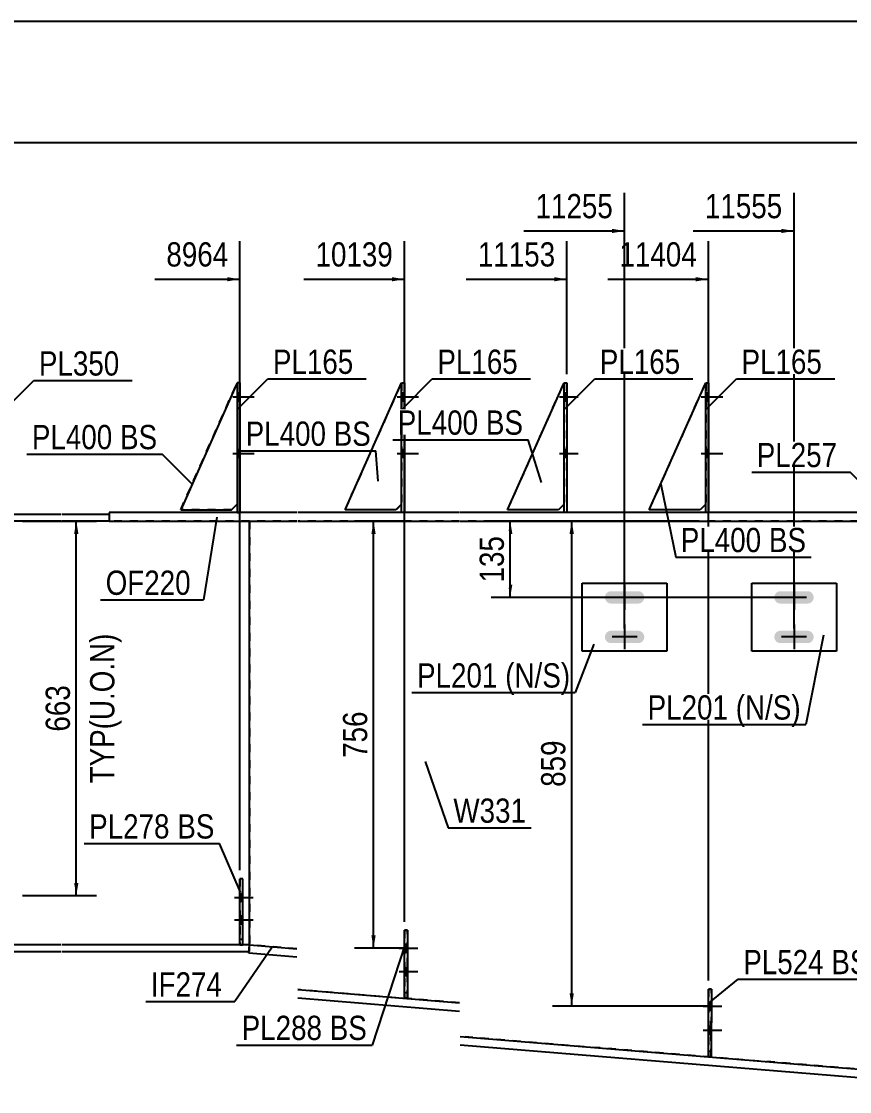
# Model space of a CAD drawing. Header units: millimetres. Extents: x -635 to -233, y -185 to 92.
# Drawn here: x -389.4 to -291.6, y -34.1 to 92.2 of the extents above; entities that cross this region are included whole.
import ezdxf

# ---------------------------------------------------------------- set-up
doc = ezdxf.new("R2010")
doc.units = ezdxf.units.MM
doc.linetypes.add('DXK_LINE_DOT1', pattern=[1.8814, 0.9407, -0.9407])
doc.linetypes.add('DXK_LINE_DOT2', pattern=[3.9198, 1.9599, -1.9599])
doc.styles.add('Arial Narrow', font='ARIALN.TTF', dxfattribs={"height": 0.2})

# ---------------------------------------------------------------- blocks, each defined once
blk = doc.blocks.new('Unknown-627020069-1200')
at = {"color": 5, "linetype": 'Continuous'}
blk.add_line((-232.8, 92.16), (-632.8, 92.16), dxfattribs=at)
blk = doc.blocks.new('Bolt-627020069-1673 - 1668')
at = {"linetype": 'Continuous'}
for points in [[(-324.96, 47.38), (-324.96, 48.31), (-325.29, 48.31), (-325.29, 47.38)], [(-324.96, 47.38), (-324.96, 48.31), (-325.29, 48.31), (-325.29, 47.38)], [(-324.96, 47.38), (-324.96, 48.31), (-325.29, 48.31), (-325.29, 47.38)], [(-324.96, 40.71), (-324.96, 41.65), (-325.29, 41.65), (-325.29, 40.71)], [(-324.96, 40.71), (-324.96, 41.65), (-325.29, 41.65), (-325.29, 40.71)], [(-324.96, 40.71), (-324.96, 41.65), (-325.29, 41.65), (-325.29, 40.71)]]:
    blk.add_hatch(color=3, dxfattribs=at).paths.add_polyline_path(points)
at = {"color": 3, "linetype": 'Continuous'}
for p, q in [((-325.29, 48.31), (-324.96, 48.31)), ((-325.29, 48.31), (-324.96, 48.31)), ((-325.29, 48.31), (-324.96, 48.31)), ((-325.83, 47.85), (-323.63, 47.85)), ((-325.83, 47.85), (-323.63, 47.85)), ((-325.83, 47.85), (-323.63, 47.85)), ((-325.29, 47.38), (-324.96, 47.38)), ((-325.29, 47.38), (-324.96, 47.38)), ((-325.29, 47.38), (-324.96, 47.38)), ((-325.83, 41.18), (-323.63, 41.18)), ((-325.83, 41.18), (-323.63, 41.18)), ((-325.83, 41.18), (-323.63, 41.18)), ((-325.29, 41.65), (-324.96, 41.65)), ((-325.29, 41.65), (-324.96, 41.65)), ((-325.29, 41.65), (-324.96, 41.65)), ((-325.29, 40.71), (-324.96, 40.71)), ((-325.29, 40.71), (-324.96, 40.71)), ((-325.29, 40.71), (-324.96, 40.71))]:
    blk.add_line(p, q, dxfattribs=at)
blk = doc.blocks.new('Part-627020069-1794 - 1668')
at = {"color": 7, "linetype": 'DXK_LINE_DOT1'}
for p, q in [((-331.96, 34.51), (-325.29, 49.51)), ((-325.29, 49.51), (-325.29, 35.18)), ((-325.96, 34.51), (-331.96, 34.51)), ((-325.29, 35.18), (-325.96, 34.51))]:
    blk.add_line(p, q, dxfattribs=at)
blk = doc.blocks.new('Bolt-627020069-1671 - 1668')
at = {"linetype": 'Continuous'}
for points in [[(-308.23, 47.38), (-308.23, 48.31), (-308.56, 48.31), (-308.56, 47.38)], [(-308.23, 47.38), (-308.23, 48.31), (-308.56, 48.31), (-308.56, 47.38)], [(-308.23, 47.38), (-308.23, 48.31), (-308.56, 48.31), (-308.56, 47.38)], [(-308.23, 40.71), (-308.23, 41.65), (-308.56, 41.65), (-308.56, 40.71)], [(-308.23, 40.71), (-308.23, 41.65), (-308.56, 41.65), (-308.56, 40.71)], [(-308.23, 40.71), (-308.23, 41.65), (-308.56, 41.65), (-308.56, 40.71)]]:
    blk.add_hatch(color=3, dxfattribs=at).paths.add_polyline_path(points)
at = {"color": 3, "linetype": 'Continuous'}
for p, q in [((-308.56, 48.31), (-308.23, 48.31)), ((-308.56, 48.31), (-308.23, 48.31)), ((-308.56, 48.31), (-308.23, 48.31)), ((-309.09, 47.85), (-306.56, 47.85)), ((-309.09, 47.85), (-306.56, 47.85)), ((-309.09, 47.85), (-306.56, 47.85)), ((-308.56, 47.38), (-308.23, 47.38)), ((-308.56, 47.38), (-308.23, 47.38)), ((-308.56, 47.38), (-308.23, 47.38)), ((-309.09, 41.18), (-306.56, 41.18)), ((-309.09, 41.18), (-306.56, 41.18)), ((-309.09, 41.18), (-306.56, 41.18)), ((-308.56, 41.65), (-308.23, 41.65)), ((-308.56, 41.65), (-308.23, 41.65)), ((-308.56, 41.65), (-308.23, 41.65)), ((-308.56, 40.71), (-308.23, 40.71)), ((-308.56, 40.71), (-308.23, 40.71)), ((-308.56, 40.71), (-308.23, 40.71))]:
    blk.add_line(p, q, dxfattribs=at)
blk = doc.blocks.new('Bolt-627020069-1672 - 1668')
at = {"linetype": 'Continuous'}
for points in [[(-307.9, -24.52), (-307.9, -23.59), (-308.24, -23.59), (-308.24, -24.52)], [(-307.91, -27.37), (-307.9, -26.44), (-308.24, -26.44), (-308.24, -27.37)]]:
    blk.add_hatch(color=3, dxfattribs=at).paths.add_polyline_path(points)
at = {"color": 3, "linetype": 'Continuous'}
for p, q in [((-308.24, -23.59), (-307.9, -23.59)), ((-308.87, -24.06), (-306.67, -24.06)), ((-308.24, -24.52), (-307.9, -24.52)), ((-308.24, -26.44), (-307.9, -26.44)), ((-308.87, -26.9), (-306.67, -26.9)), ((-308.24, -27.37), (-307.91, -27.37))]:
    blk.add_line(p, q, dxfattribs=at)
blk = doc.blocks.new('Bolt-627020069-1674 - 1668')
at = {"color": 3, "linetype": 'DXK_LINE_DOT2'}
for p, q in [((-308.24, -23.59), (-307.9, -23.59)), ((-308.87, -24.06), (-306.67, -24.06)), ((-308.24, -24.52), (-307.9, -24.52)), ((-308.24, -26.44), (-307.9, -26.44)), ((-308.87, -26.9), (-306.67, -26.9)), ((-308.24, -27.37), (-307.91, -27.37))]:
    blk.add_line(p, q, dxfattribs=at)
blk = doc.blocks.new('Bolt-627020069-1675 - 1668')
at = {"linetype": 'Continuous'}
for points in [[(-344.13, 47.38), (-344.13, 48.31), (-344.47, 48.31), (-344.47, 47.38)], [(-344.13, 47.38), (-344.13, 48.31), (-344.47, 48.31), (-344.47, 47.38)], [(-344.13, 47.38), (-344.13, 48.31), (-344.47, 48.31), (-344.47, 47.38)], [(-344.13, 40.71), (-344.13, 41.65), (-344.47, 41.65), (-344.47, 40.71)], [(-344.13, 40.71), (-344.13, 41.65), (-344.47, 41.65), (-344.47, 40.71)], [(-344.13, 40.71), (-344.13, 41.65), (-344.47, 41.65), (-344.47, 40.71)]]:
    blk.add_hatch(color=3, dxfattribs=at).paths.add_polyline_path(points)
at = {"color": 3, "linetype": 'Continuous'}
for p, q in [((-344.47, 48.31), (-344.13, 48.31)), ((-344.47, 48.31), (-344.13, 48.31)), ((-344.47, 48.31), (-344.13, 48.31)), ((-345, 47.85), (-342.47, 47.85)), ((-345, 47.85), (-342.47, 47.85)), ((-345, 47.85), (-342.47, 47.85)), ((-344.47, 47.38), (-344.13, 47.38)), ((-344.47, 47.38), (-344.13, 47.38)), ((-344.47, 47.38), (-344.13, 47.38)), ((-345, 41.18), (-342.47, 41.18)), ((-345, 41.18), (-342.47, 41.18)), ((-345, 41.18), (-342.47, 41.18)), ((-344.47, 41.65), (-344.13, 41.65)), ((-344.47, 41.65), (-344.13, 41.65)), ((-344.47, 41.65), (-344.13, 41.65)), ((-344.47, 40.71), (-344.13, 40.71)), ((-344.47, 40.71), (-344.13, 40.71)), ((-344.47, 40.71), (-344.13, 40.71))]:
    blk.add_line(p, q, dxfattribs=at)
blk = doc.blocks.new('Part-627020069-1995 - 1668')
at = {"color": 2, "linetype": 'Continuous'}
for p, q in [((-308.24, -30.04), (-308.24, -22.04)), ((-308.24, -22.04), (-307.9, -22.04)), ((-307.9, -22.04), (-307.91, -30.04)), ((-307.91, -30.04), (-308.24, -30.04))]:
    blk.add_line(p, q, dxfattribs=at)
at = {"color": 7, "linetype": 'DXK_LINE_DOT1'}
blk.add_line((-308.24, -29.37), (-307.91, -29.37), dxfattribs=at)
blk = doc.blocks.new('Bolt-627020069-1676 - 1668')
at = {"linetype": 'Continuous'}
for points in [[(-343.79, -17.68), (-343.79, -16.75), (-344.13, -16.75), (-344.13, -17.68)], [(-343.8, -20.44), (-343.79, -19.51), (-344.13, -19.51), (-344.13, -20.44)]]:
    blk.add_hatch(color=3, dxfattribs=at).paths.add_polyline_path(points)
at = {"color": 3, "linetype": 'Continuous'}
for p, q in [((-344.76, -17.22), (-342.56, -17.22)), ((-344.13, -16.75), (-343.79, -16.75)), ((-344.13, -17.68), (-343.79, -17.68)), ((-344.76, -19.98), (-342.56, -19.98)), ((-344.13, -19.51), (-343.79, -19.51)), ((-344.13, -20.44), (-343.8, -20.44))]:
    blk.add_line(p, q, dxfattribs=at)
blk = doc.blocks.new('Bolt-627020069-1677 - 1668')
at = {"color": 3, "linetype": 'DXK_LINE_DOT2'}
for p, q in [((-344.76, -17.22), (-342.56, -17.22)), ((-344.13, -16.75), (-343.79, -16.75)), ((-344.13, -17.68), (-343.79, -17.68)), ((-344.76, -19.98), (-342.56, -19.98)), ((-344.13, -19.51), (-343.79, -19.51)), ((-344.13, -20.44), (-343.8, -20.44))]:
    blk.add_line(p, q, dxfattribs=at)
blk = doc.blocks.new('Part-627020069-1745 - 1668')
at = {"color": 2, "linetype": 'Continuous'}
for p, q in [((-363.57, -16.82), (-363.57, -9.02)), ((-363.23, -9.02), (-363.57, -9.02)), ((-363.23, -16.82), (-363.23, -9.02))]:
    blk.add_line(p, q, dxfattribs=at)
at = {"color": 7, "linetype": 'DXK_LINE_DOT1'}
for p, q in [((-363.57, -16.15), (-363.23, -16.15)), ((-363.57, -16.82), (-363.23, -16.82))]:
    blk.add_line(p, q, dxfattribs=at)
blk = doc.blocks.new('Bolt-627020069-1681 - 1668')
at = {"linetype": 'Continuous'}
for points in [[(-363.56, 47.38), (-363.56, 48.31), (-363.89, 48.31), (-363.89, 47.38)], [(-363.56, 47.38), (-363.56, 48.31), (-363.89, 48.31), (-363.89, 47.38)], [(-363.56, 47.38), (-363.56, 48.31), (-363.89, 48.31), (-363.89, 47.38)], [(-363.56, 40.71), (-363.56, 41.65), (-363.89, 41.65), (-363.89, 40.71)], [(-363.56, 40.71), (-363.56, 41.65), (-363.89, 41.65), (-363.89, 40.71)], [(-363.56, 40.71), (-363.56, 41.65), (-363.89, 41.65), (-363.89, 40.71)]]:
    blk.add_hatch(color=3, dxfattribs=at).paths.add_polyline_path(points)
at = {"color": 3, "linetype": 'Continuous'}
for p, q in [((-363.89, 48.31), (-363.56, 48.31)), ((-363.89, 48.31), (-363.56, 48.31)), ((-363.89, 48.31), (-363.56, 48.31)), ((-364.42, 47.85), (-361.89, 47.85)), ((-364.42, 47.85), (-361.89, 47.85)), ((-364.42, 47.85), (-361.89, 47.85)), ((-363.89, 47.38), (-363.56, 47.38)), ((-363.89, 47.38), (-363.56, 47.38)), ((-363.89, 47.38), (-363.56, 47.38)), ((-364.42, 41.18), (-361.89, 41.18)), ((-364.42, 41.18), (-361.89, 41.18)), ((-364.42, 41.18), (-361.89, 41.18)), ((-363.89, 41.65), (-363.56, 41.65)), ((-363.89, 41.65), (-363.56, 41.65)), ((-363.89, 41.65), (-363.56, 41.65)), ((-363.89, 40.71), (-363.56, 40.71)), ((-363.89, 40.71), (-363.56, 40.71)), ((-363.89, 40.71), (-363.56, 40.71))]:
    blk.add_line(p, q, dxfattribs=at)
blk = doc.blocks.new('Bolt-627020069-1684 - 1668')
at = {"linetype": 'Continuous'}
for points in [[(-363.23, -11.69), (-363.23, -10.76), (-363.57, -10.76), (-363.57, -11.69)], [(-363.23, -14.35), (-363.23, -13.42), (-363.57, -13.42), (-363.57, -14.35)]]:
    blk.add_hatch(color=3, dxfattribs=at).paths.add_polyline_path(points)
at = {"color": 3, "linetype": 'Continuous'}
for p, q in [((-364.2, -11.23), (-362, -11.23)), ((-363.57, -10.76), (-363.23, -10.76)), ((-363.57, -11.69), (-363.23, -11.69)), ((-364.2, -13.89), (-362, -13.89)), ((-363.57, -13.42), (-363.23, -13.42)), ((-363.57, -14.35), (-363.23, -14.35))]:
    blk.add_line(p, q, dxfattribs=at)
blk = doc.blocks.new('Bolt-627020069-1685 - 1668')
at = {"color": 3, "linetype": 'DXK_LINE_DOT2'}
for p, q in [((-364.2, -11.23), (-362, -11.23)), ((-363.57, -10.76), (-363.23, -10.76)), ((-363.57, -11.69), (-363.23, -11.69)), ((-364.2, -13.89), (-362, -13.89)), ((-363.57, -13.42), (-363.23, -13.42)), ((-363.57, -14.35), (-363.23, -14.35))]:
    blk.add_line(p, q, dxfattribs=at)
blk = doc.blocks.new('Part-627020069-2017 - 1668')
at = {"color": 7, "linetype": 'DXK_LINE_DOT1'}
for p, q in [((-344.13, -15.11), (-344.13, -23.11)), ((-343.79, -15.11), (-344.13, -15.11)), ((-343.8, -23.11), (-343.79, -15.11)), ((-344.13, -22.44), (-343.8, -22.44)), ((-344.13, -23.11), (-343.8, -23.11))]:
    blk.add_line(p, q, dxfattribs=at)
blk = doc.blocks.new('Part-627020069-2387 - 1668')
at = {"color": 2, "linetype": 'Continuous'}
for p, q in [((-303.14, 17.85), (-303.14, 25.85)), ((-303.14, 25.85), (-293.14, 25.85)), ((-293.14, 25.85), (-293.14, 17.85)), ((-293.14, 17.85), (-303.14, 17.85))]:
    blk.add_line(p, q, dxfattribs=at)
blk = doc.blocks.new('Bolt-627020069-1694 - 1668')
at = {"linetype": 'Continuous'}
for points in [[(-300.26, 24.7), (-300.42, 24.46), (-300.48, 24.18), (-300.42, 23.9), (-300.26, 23.66), (-300.03, 23.5), (-299.74, 23.45), (-296.54, 23.45), (-296.26, 23.5), (-296.03, 23.66), (-295.87, 23.9), (-295.81, 24.18), (-295.87, 24.46), (-296.03, 24.7), (-296.26, 24.86), (-296.54, 24.91), (-299.74, 24.91), (-300.03, 24.86)], [(-300.26, 20.03), (-300.42, 19.79), (-300.48, 19.51), (-300.42, 19.23), (-300.26, 18.99), (-300.03, 18.83), (-299.74, 18.78), (-296.54, 18.78), (-296.26, 18.83), (-296.03, 18.99), (-295.87, 19.23), (-295.81, 19.51), (-295.87, 19.79), (-296.03, 20.03), (-296.26, 20.19), (-296.54, 20.25), (-299.74, 20.25), (-300.03, 20.19)]]:
    blk.add_hatch(color=3, dxfattribs=at).paths.add_polyline_path(points)
at = {"color": 3, "linetype": 'Continuous'}
for p, q in [((-298.14, 25.65), (-298.14, 22.71)), ((-296.68, 24.18), (-299.61, 24.18)), ((-298.14, 20.98), (-298.14, 18.05)), ((-296.68, 19.51), (-299.61, 19.51))]:
    blk.add_line(p, q, dxfattribs=at)
blk = doc.blocks.new('Bolt-627020069-1695 - 1668')
at = {"linetype": 'Continuous'}
for points in [[(-320.26, 24.7), (-320.42, 24.46), (-320.48, 24.18), (-320.42, 23.9), (-320.26, 23.66), (-320.03, 23.5), (-319.74, 23.45), (-316.54, 23.45), (-316.26, 23.5), (-316.03, 23.66), (-315.87, 23.9), (-315.81, 24.18), (-315.87, 24.46), (-316.03, 24.7), (-316.26, 24.86), (-316.54, 24.91), (-319.74, 24.91), (-320.03, 24.86)], [(-320.26, 20.03), (-320.42, 19.79), (-320.48, 19.51), (-320.42, 19.23), (-320.26, 18.99), (-320.03, 18.83), (-319.74, 18.78), (-316.54, 18.78), (-316.26, 18.83), (-316.03, 18.99), (-315.87, 19.23), (-315.81, 19.51), (-315.87, 19.79), (-316.03, 20.03), (-316.26, 20.19), (-316.54, 20.25), (-319.74, 20.25), (-320.03, 20.19)]]:
    blk.add_hatch(color=3, dxfattribs=at).paths.add_polyline_path(points)
at = {"color": 3, "linetype": 'Continuous'}
for p, q in [((-318.14, 25.65), (-318.14, 22.71)), ((-316.68, 24.18), (-319.61, 24.18)), ((-318.14, 20.98), (-318.14, 18.05)), ((-316.68, 19.51), (-319.61, 19.51))]:
    blk.add_line(p, q, dxfattribs=at)
blk = doc.blocks.new('Part-627020069-1946 - 1668')
at = {"color": 2, "linetype": 'Continuous'}
for p, q in [((-308.56, 34.18), (-308.56, 49.51)), ((-308.56, 49.51), (-308.23, 49.51)), ((-308.23, 49.51), (-308.23, 34.18))]:
    blk.add_line(p, q, dxfattribs=at)
at = {"color": 7, "linetype": 'DXK_LINE_DOT1'}
blk.add_line((-308.23, 34.18), (-308.56, 34.18), dxfattribs=at)
blk = doc.blocks.new('Part-627020069-1723 - 1668')
at = {"color": 2, "linetype": 'Continuous'}
for p, q in [((-363.89, 49.51), (-370.56, 34.51)), ((-370.56, 34.51), (-364.56, 34.51)), ((-364.56, 34.51), (-363.89, 35.18))]:
    blk.add_line(p, q, dxfattribs=at)
at = {"color": 7, "linetype": 'DXK_LINE_DOT1'}
blk.add_line((-363.89, 49.51), (-363.89, 35.18), dxfattribs=at)
blk = doc.blocks.new('Part-627020069-1767 - 1668')
at = {"color": 7, "linetype": 'DXK_LINE_DOT1'}
for p, q in [((-363.57, -9.02), (-363.57, -16.82)), ((-363.23, -9.02), (-363.57, -9.02)), ((-363.23, -16.82), (-363.23, -9.02))]:
    blk.add_line(p, q, dxfattribs=at)
blk = doc.blocks.new('Part-627020069-1789 - 1668')
at = {"color": 7, "linetype": 'DXK_LINE_DOT1'}
for p, q in [((-315.23, 34.51), (-308.56, 49.51)), ((-308.56, 49.51), (-308.56, 35.18)), ((-309.23, 34.51), (-315.23, 34.51)), ((-308.56, 35.18), (-309.23, 34.51))]:
    blk.add_line(p, q, dxfattribs=at)
blk = doc.blocks.new('Part-627020069-1799 - 1668')
at = {"color": 7, "linetype": 'DXK_LINE_DOT1'}
for p, q in [((-351.14, 34.51), (-344.47, 49.51)), ((-344.47, 49.51), (-344.47, 35.18)), ((-345.14, 34.51), (-351.14, 34.51)), ((-344.47, 35.18), (-345.14, 34.51))]:
    blk.add_line(p, q, dxfattribs=at)
blk = doc.blocks.new('Part-627020069-1826 - 1668')
at = {"color": 2, "linetype": 'Continuous'}
for p, q in [((-323.14, 17.85), (-323.14, 25.85)), ((-323.14, 25.85), (-313.14, 25.85)), ((-313.14, 25.85), (-313.14, 17.85)), ((-313.14, 17.85), (-323.14, 17.85))]:
    blk.add_line(p, q, dxfattribs=at)
blk = doc.blocks.new('Part-627020069-1902 - 1668')
at = {"color": 2, "linetype": 'Continuous'}
for p, q in [((-403.88, -16.82), (-458.1, -16.82)), ((-458.1, -16.82), (-458.1, -17.62)), ((-458.1, -17.62), (-403.88, -17.62)), ((-384.71, -16.82), (-403.78, -16.82)), ((-403.78, -17.62), (-384.71, -17.62)), ((-362.44, -16.82), (-384.61, -16.82)), ((-384.61, -17.62), (-362.5, -17.62))]:
    blk.add_line(p, q, dxfattribs=at)
at = {"color": 7, "linetype": 'DXK_LINE_DOT1'}
for q in [(-362.5, -17.62), (-362.44, -16.82)]:
    blk.add_line((-362.44, -17.62), q, dxfattribs=at)
blk = doc.blocks.new('Part-627020069-1924 - 1668')
at = {"color": 2, "linetype": 'Continuous'}
for p, q in [((-362.52, -17.82), (-362.44, -16.82)), ((-362.44, -16.82), (-356.84, -17.28)), ((-356.84, -18.28), (-362.52, -17.82)), ((-356.74, -22.11), (-337.66, -23.68)), ((-337.66, -24.68), (-356.74, -23.12)), ((-337.56, -27.65), (-270.42, -33.15)), ((-270.51, -34.15), (-337.56, -28.65)), ((-270.51, -34.15), (-270.42, -33.15))]:
    blk.add_line(p, q, dxfattribs=at)
blk = doc.blocks.new('Part-627020069-1973 - 1668')
at = {"color": 2, "linetype": 'Continuous'}
for p, q in [((-315.23, 34.51), (-308.56, 49.51)), ((-309.23, 34.51), (-315.23, 34.51)), ((-308.56, 35.18), (-309.23, 34.51))]:
    blk.add_line(p, q, dxfattribs=at)
blk = doc.blocks.new('Part-627020069-2042 - 1668')
at = {"color": 2, "linetype": 'Continuous'}
for p, q in [((-363.56, 49.51), (-363.89, 49.51)), ((-363.89, 49.51), (-363.89, 34.18)), ((-363.56, 49.51), (-363.56, 34.18))]:
    blk.add_line(p, q, dxfattribs=at)
at = {"color": 7, "linetype": 'DXK_LINE_DOT1'}
blk.add_line((-363.89, 34.18), (-363.56, 34.18), dxfattribs=at)
blk = doc.blocks.new('Part-627020069-2058 - 1668')
at = {"color": 2, "linetype": 'Continuous'}
for p, q in [((-362.44, -16.82), (-362.44, 33.18)), ((-280.97, 33.18), (-281.13, 33.18))]:
    blk.add_line(p, q, dxfattribs=at)
at = {"color": 7, "linetype": 'DXK_LINE_DOT1'}
for p, q in [((-362.44, 33.18), (-362.44, -16.82)), ((-356.84, 33.18), (-362.44, 33.18)), ((-337.66, 33.18), (-356.74, 33.18)), ((-281.13, 33.18), (-337.56, 33.18)), ((-280.97, 33.18), (-270.42, -33.15)), ((-356.84, -17.28), (-362.44, -16.82)), ((-362.44, -16.82), (-362.44, -16.82)), ((-362.44, -16.82), (-362.44, -16.82)), ((-337.66, -23.68), (-356.74, -22.11)), ((-270.42, -33.15), (-337.56, -27.65))]:
    blk.add_line(p, q, dxfattribs=at)
blk = doc.blocks.new('Part-627020069-2073 - 1668')
at = {"color": 7, "linetype": 'DXK_LINE_DOT1'}
for p, q in [((-370.56, 34.51), (-363.89, 49.51)), ((-364.56, 34.51), (-370.56, 34.51)), ((-363.89, 35.18), (-364.56, 34.51))]:
    blk.add_line(p, q, dxfattribs=at)
blk = doc.blocks.new('Part-627020069-2132 - 1668')
at = {"color": 2, "linetype": 'Continuous'}
for p, q in [((-325.29, 34.18), (-325.29, 49.51)), ((-325.29, 49.51), (-324.96, 49.51)), ((-324.96, 49.51), (-324.96, 34.18))]:
    blk.add_line(p, q, dxfattribs=at)
at = {"color": 7, "linetype": 'DXK_LINE_DOT1'}
blk.add_line((-324.96, 34.18), (-325.29, 34.18), dxfattribs=at)
blk = doc.blocks.new('Part-627020069-2137 - 1668')
at = {"color": 2, "linetype": 'Continuous'}
for p, q in [((-331.96, 34.51), (-325.29, 49.51)), ((-325.96, 34.51), (-331.96, 34.51)), ((-325.29, 35.18), (-325.96, 34.51))]:
    blk.add_line(p, q, dxfattribs=at)
blk = doc.blocks.new('Part-627020069-2159 - 1668')
at = {"color": 7, "linetype": 'DXK_LINE_DOT1'}
for p, q in [((-308.24, -22.04), (-308.24, -30.04)), ((-307.9, -22.04), (-308.24, -22.04)), ((-307.91, -30.04), (-307.9, -22.04)), ((-308.24, -30.04), (-307.91, -30.04))]:
    blk.add_line(p, q, dxfattribs=at)
blk = doc.blocks.new('Part-627020069-2164 - 1668')
at = {"color": 2, "linetype": 'Continuous'}
for p, q in [((-344.47, 34.18), (-344.47, 49.51)), ((-344.47, 49.51), (-344.13, 49.51)), ((-344.13, 49.51), (-344.14, 34.18))]:
    blk.add_line(p, q, dxfattribs=at)
at = {"color": 7, "linetype": 'DXK_LINE_DOT1'}
blk.add_line((-344.14, 34.18), (-344.47, 34.18), dxfattribs=at)
blk = doc.blocks.new('Part-627020069-2169 - 1668')
at = {"color": 2, "linetype": 'Continuous'}
for p, q in [((-351.14, 34.51), (-344.47, 49.51)), ((-345.14, 34.51), (-351.14, 34.51)), ((-344.47, 35.18), (-345.14, 34.51))]:
    blk.add_line(p, q, dxfattribs=at)
blk = doc.blocks.new('Part-627020069-2191 - 1668')
at = {"color": 2, "linetype": 'Continuous'}
for p, q in [((-344.13, -23.11), (-344.13, -15.11)), ((-344.13, -15.11), (-343.79, -15.11)), ((-343.79, -15.11), (-343.8, -23.11)), ((-343.8, -23.11), (-344.13, -23.11))]:
    blk.add_line(p, q, dxfattribs=at)
blk = doc.blocks.new('Part-627020069-2196 - 1668')
at = {"color": 2, "linetype": 'Continuous'}
blk.add_line((-518.5, 33.18), (-518.5, -16.82), dxfattribs=at)
at = {"color": 7, "linetype": 'DXK_LINE_DOT1'}
for p, q in [((-512.9, 33.18), (-518.5, 33.18)), ((-494.67, 33.18), (-512.8, 33.18)), ((-476.43, 33.18), (-494.57, 33.18)), ((-465.13, 33.18), (-476.33, 33.18)), ((-403.88, 33.18), (-465.03, 33.18)), ((-384.71, 33.18), (-403.78, 33.18)), ((-362.44, 33.18), (-384.61, 33.18)), ((-512.9, -16.82), (-518.5, -16.82)), ((-494.67, -16.82), (-512.8, -16.82)), ((-476.43, -16.82), (-494.57, -16.82)), ((-465.13, -16.82), (-476.33, -16.82)), ((-403.88, -16.82), (-465.03, -16.82)), ((-384.71, -16.82), (-403.78, -16.82)), ((-362.44, -16.82), (-384.61, -16.82))]:
    blk.add_line(p, q, dxfattribs=at)
blk = doc.blocks.new('Part-627020069-2218 - 1668')
at = {"color": 2, "linetype": 'Continuous'}
for p, q in [((-356.84, 34.18), (-379.01, 34.18)), ((-379.01, 34.18), (-379.01, 33.18)), ((-337.66, 34.18), (-356.74, 34.18)), ((-281.13, 34.18), (-337.56, 34.18)), ((-281.13, 33.18), (-281.13, 34.18)), ((-379.01, 33.18), (-356.84, 33.18)), ((-356.74, 33.18), (-337.66, 33.18)), ((-337.56, 33.18), (-281.13, 33.18))]:
    blk.add_line(p, q, dxfattribs=at)
blk = doc.blocks.new('Part-627020069-2245 - 1668')
at = {"color": 2, "linetype": 'Continuous'}
for p, q in [((-465.13, 33.98), (-470.73, 33.98)), ((-470.73, 33.98), (-470.73, 33.18)), ((-465.13, 33.18), (-470.73, 33.18)), ((-403.88, 33.98), (-465.03, 33.98)), ((-403.88, 33.18), (-465.03, 33.18)), ((-384.71, 33.98), (-403.78, 33.98)), ((-384.71, 33.18), (-403.78, 33.18)), ((-379.01, 33.98), (-384.61, 33.98)), ((-379.01, 33.18), (-384.61, 33.18))]:
    blk.add_line(p, q, dxfattribs=at)
at = {"color": 7, "linetype": 'DXK_LINE_DOT1'}
blk.add_line((-379.01, 33.98), (-379.01, 33.18), dxfattribs=at)
blk = doc.blocks.new('StraightDimension-627020069-7134 - 1668')
at = {"linetype": 'Continuous'}
blk.add_hatch(color=7, dxfattribs=at).paths.add_polyline_path([(-299.64, 67.68), (-298.14, 67.43), (-299.64, 67.18)])
at = {"color": 7, "linetype": 'Continuous'}
for p, q in [((-298.14, 20.51), (-298.14, 71.93)), ((-310.04, 67.43), (-298.14, 67.43))]:
    blk.add_line(p, q, dxfattribs=at)
at = {"color": 0}
blk.add_wipeout([(-298.92, 68.33), (-298.92, 72.53), (-309.26, 72.53), (-309.26, 68.33)], dxfattribs=at)
at = {"color": 3, "style": 'Arial Narrow'}
blk.add_text('11555', height=2.863, dxfattribs=at).set_placement((-308.66, 68.93))
blk = doc.blocks.new('StraightDimension-627020069-2657 - 1668')
at = {"linetype": 'Continuous'}
for points in [[(-348.04, 31.68), (-347.79, 33.18), (-347.54, 31.68)], [(-347.54, -15.72), (-347.79, -17.22), (-348.04, -15.72)]]:
    blk.add_hatch(color=7, dxfattribs=at).paths.add_polyline_path(points)
at = {"color": 7, "linetype": 'Continuous'}
for p, q in [((-344.18, 33.18), (-350.04, 33.18)), ((-347.79, -17.22), (-347.79, 33.18)), ((-344.18, -17.22), (-350.04, -17.22))]:
    blk.add_line(p, q, dxfattribs=at)
at = {"color": 0}
blk.add_wipeout([(-347.94, 11.32), (-352.14, 11.32), (-352.14, 4.64), (-347.94, 4.64)], dxfattribs=at)
at = {"color": 3, "style": 'Arial Narrow'}
blk.add_text('756', height=2.863, rotation=90.0002, dxfattribs=at).set_placement((-348.54, 5.24))
blk = doc.blocks.new('StraightDimension-627020069-7137 - 1668')
at = {"linetype": 'Continuous'}
blk.add_hatch(color=7, dxfattribs=at).paths.add_polyline_path([(-326.46, 61.98), (-324.96, 61.73), (-326.46, 61.48)])
at = {"color": 7, "linetype": 'Continuous'}
for p, q in [((-324.96, 50.51), (-324.96, 66.23)), ((-336.85, 61.73), (-324.96, 61.73))]:
    blk.add_line(p, q, dxfattribs=at)
at = {"color": 0}
blk.add_wipeout([(-325.73, 62.63), (-325.73, 66.83), (-336.07, 66.83), (-336.07, 62.63)], dxfattribs=at)
at = {"color": 3, "style": 'Arial Narrow'}
blk.add_text('11153', height=2.863, dxfattribs=at).set_placement((-335.47, 63.23))
blk = doc.blocks.new('StraightDimension-627020069-2804 - 1668')
at = {"color": 7, "linetype": 'Continuous'}
blk.add_line((-600.67, 77.87), (-267.29, 77.87), dxfattribs=at)
blk = doc.blocks.new('StraightDimension-627020069-2644 - 1668')
at = {"linetype": 'Continuous'}
for points in [[(-383.14, 31.68), (-382.89, 33.18), (-382.64, 31.68)], [(-382.64, -9.51), (-382.89, -11.01), (-383.14, -9.51)]]:
    blk.add_hatch(color=7, dxfattribs=at).paths.add_polyline_path(points)
at = {"color": 7, "linetype": 'Continuous'}
for p, q in [((-389.22, 33.18), (-380.49, 33.18)), ((-382.89, -11.01), (-382.89, 33.18)), ((-389.22, -11.01), (-380.49, -11.01))]:
    blk.add_line(p, q, dxfattribs=at)
at = {"color": 0, "linetype": 'Continuous'}
blk.add_wipeout([(-377.79, 20.54), (-381.99, 20.54), (-381.99, 1.63), (-377.79, 1.63)], dxfattribs=at)
at = {"color": 3, "linetype": 'Continuous', "style": 'Arial Narrow'}
blk.add_text('TYP(U.O.N)', height=2.863, rotation=90.0002, dxfattribs=at).set_placement((-378.39, 2.23))
at = {"color": 0}
blk.add_wipeout([(-383.04, 14.43), (-387.24, 14.43), (-387.24, 7.74), (-383.04, 7.74)], dxfattribs=at)
at = {"color": 3, "style": 'Arial Narrow'}
blk.add_text('663', height=2.863, rotation=90.0002, dxfattribs=at).set_placement((-383.64, 8.34))
blk = doc.blocks.new('StraightDimension-627020069-2669 - 1668')
at = {"linetype": 'Continuous'}
for points in [[(-324.64, 31.68), (-324.39, 33.18), (-324.14, 31.68)], [(-324.14, -22.56), (-324.39, -24.06), (-324.64, -22.56)]]:
    blk.add_hatch(color=7, dxfattribs=at).paths.add_polyline_path(points)
at = {"color": 7, "linetype": 'Continuous'}
for p, q in [((-309.71, 33.18), (-326.64, 33.18)), ((-324.39, -24.06), (-324.39, 33.18)), ((-308.29, -24.06), (-326.64, -24.06))]:
    blk.add_line(p, q, dxfattribs=at)
at = {"color": 0}
blk.add_wipeout([(-324.54, 7.9), (-328.74, 7.9), (-328.74, 1.22), (-324.54, 1.22)], dxfattribs=at)
at = {"color": 3, "style": 'Arial Narrow'}
blk.add_text('859', height=2.863, rotation=90.0002, dxfattribs=at).set_placement((-325.14, 1.82))
blk = doc.blocks.new('StraightDimension-627020069-2681 - 1668')
at = {"linetype": 'Continuous'}
for points in [[(-331.9, 31.68), (-331.65, 33.18), (-331.4, 31.68)], [(-331.4, 25.68), (-331.65, 24.18), (-331.9, 25.68)]]:
    blk.add_hatch(color=7, dxfattribs=at).paths.add_polyline_path(points)
at = {"color": 7, "linetype": 'Continuous'}
for p, q in [((-319.01, 33.18), (-333.9, 33.18)), ((-331.65, 24.18), (-331.65, 33.18)), ((-299.14, 24.18), (-333.9, 24.18))]:
    blk.add_line(p, q, dxfattribs=at)
at = {"color": 0}
blk.add_wipeout([(-331.8, 32.02), (-336, 32.02), (-336, 25.34), (-331.8, 25.34)], dxfattribs=at)
at = {"color": 3, "style": 'Arial Narrow'}
blk.add_text('135', height=2.863, rotation=90.0002, dxfattribs=at).set_placement((-332.4, 25.94))
blk = doc.blocks.new('StraightDimension-627020069-7135 - 1668')
at = {"linetype": 'Continuous'}
blk.add_hatch(color=7, dxfattribs=at).paths.add_polyline_path([(-309.74, 61.98), (-308.24, 61.73), (-309.74, 61.48)])
at = {"color": 7, "linetype": 'Continuous'}
for p, q in [((-308.24, -21.04), (-308.24, 66.23)), ((-320.13, 61.73), (-308.24, 61.73))]:
    blk.add_line(p, q, dxfattribs=at)
at = {"color": 0}
blk.add_wipeout([(-309.01, 62.63), (-309.01, 66.83), (-319.35, 66.83), (-319.35, 62.63)], dxfattribs=at)
at = {"color": 3, "style": 'Arial Narrow'}
blk.add_text('11404', height=2.863, dxfattribs=at).set_placement((-318.75, 63.23))
blk = doc.blocks.new('StraightDimension-627020069-7136 - 1668')
at = {"linetype": 'Continuous'}
blk.add_hatch(color=7, dxfattribs=at).paths.add_polyline_path([(-319.64, 67.68), (-318.14, 67.43), (-319.64, 67.18)])
at = {"color": 7, "linetype": 'Continuous'}
for p, q in [((-318.14, 20.51), (-318.14, 71.93)), ((-330.04, 67.43), (-318.14, 67.43))]:
    blk.add_line(p, q, dxfattribs=at)
at = {"color": 0}
blk.add_wipeout([(-318.92, 68.33), (-318.92, 72.53), (-329.26, 72.53), (-329.26, 68.33)], dxfattribs=at)
at = {"color": 3, "style": 'Arial Narrow'}
blk.add_text('11255', height=2.863, dxfattribs=at).set_placement((-328.66, 68.93))
blk = doc.blocks.new('StraightDimension-627020069-7138 - 1668')
at = {"linetype": 'Continuous'}
blk.add_hatch(color=7, dxfattribs=at).paths.add_polyline_path([(-345.63, 61.98), (-344.13, 61.73), (-345.63, 61.48)])
at = {"color": 7, "linetype": 'Continuous'}
for p, q in [((-344.13, -14.11), (-344.13, 66.23)), ((-356.02, 61.73), (-344.13, 61.73))]:
    blk.add_line(p, q, dxfattribs=at)
at = {"color": 0}
blk.add_wipeout([(-344.9, 62.63), (-344.9, 66.83), (-355.24, 66.83), (-355.24, 62.63)], dxfattribs=at)
at = {"color": 3, "style": 'Arial Narrow'}
blk.add_text('10139', height=2.863, dxfattribs=at).set_placement((-354.64, 63.23))
blk = doc.blocks.new('StraightDimension-627020069-7139 - 1668')
at = {"linetype": 'Continuous'}
blk.add_hatch(color=7, dxfattribs=at).paths.add_polyline_path([(-365.07, 61.98), (-363.57, 61.73), (-365.07, 61.48)])
at = {"color": 7, "linetype": 'Continuous'}
for p, q in [((-363.57, -8.02), (-363.57, 66.23)), ((-373.63, 61.73), (-363.57, 61.73))]:
    blk.add_line(p, q, dxfattribs=at)
at = {"color": 0}
blk.add_wipeout([(-364.34, 62.63), (-364.34, 66.83), (-372.85, 66.83), (-372.85, 62.63)], dxfattribs=at)
at = {"color": 3, "style": 'Arial Narrow'}
blk.add_text('8964', height=2.863, dxfattribs=at).set_placement((-372.25, 63.23))
blk = doc.blocks.new('Mark-627020069-1920 - 1668')
at = {"color": 7, "linetype": 'Continuous'}
blk.add_line((-359.77, -17.09), (-364.18, -23.53), dxfattribs=at)
at = {"color": 0}
blk.add_wipeout([(-365.68, -22.93), (-365.68, -19.93), (-374.08, -19.93), (-374.08, -22.93)], dxfattribs=at)
blk.add_wipeout([(-365.68, -22.93), (-365.68, -19.93), (-374.08, -19.93), (-374.08, -22.93)], dxfattribs=at)
at = {"color": 7, "linetype": 'Continuous'}
blk.add_line((-374.68, -23.53), (-364.18, -23.53), dxfattribs=at)
at = {"color": 3, "style": 'Arial Narrow'}
blk.add_text('IF274', height=2.863, dxfattribs=at).set_placement((-374.08, -22.93))
blk = doc.blocks.new('Mark-627020069-1942 - 1668')
at = {"color": 0}
blk.add_wipeout([(-294.84, 50.56), (-294.84, 53.56), (-304.34, 53.56), (-304.34, 50.56)], dxfattribs=at)
blk.add_wipeout([(-294.84, 50.56), (-294.84, 53.56), (-304.34, 53.56), (-304.34, 50.56)], dxfattribs=at)
at = {"color": 7, "linetype": 'Continuous'}
for p, q in [((-308.47, 46.43), (-304.94, 49.96)), ((-304.94, 49.96), (-293.34, 49.96))]:
    blk.add_line(p, q, dxfattribs=at)
at = {"color": 3, "style": 'Arial Narrow'}
blk.add_text('PL165', height=2.863, dxfattribs=at).set_placement((-304.34, 50.56))
blk = doc.blocks.new('Mark-627020069-1822 - 1668')
at = {"color": 0}
for points in [[(-333.14, 13.54), (-333.14, 16.54), (-342.65, 16.54), (-342.65, 13.54)], [(-324.58, 13.54), (-324.58, 16.54), (-332.24, 16.54), (-332.24, 13.54)]]:
    blk.add_wipeout(points, dxfattribs=at)
for points in [[(-333.14, 13.54), (-333.14, 16.54), (-342.65, 16.54), (-342.65, 13.54)], [(-324.58, 13.54), (-324.58, 16.54), (-332.24, 16.54), (-332.24, 13.54)]]:
    blk.add_wipeout(points, dxfattribs=at)
at = {"color": 7, "linetype": 'Continuous'}
for p in [(-321.78, 18.64), (-343.25, 12.94)]:
    blk.add_line(p, (-323.98, 12.94), dxfattribs=at)
at = {"color": 3, "style": 'Arial Narrow'}
for s, p in [('PL201', (-342.65, 13.54)), ('(N/', (-332.24, 13.54)), ('S)', (-327.86, 13.54))]:
    blk.add_text(s, height=2.863, dxfattribs=at).set_placement(p)
blk = doc.blocks.new('Mark-627020069-2018 - 1668')
at = {"color": 0}
blk.add_wipeout([(-377.79, 50.36), (-377.79, 53.36), (-387.3, 53.36), (-387.3, 50.36)], dxfattribs=at)
blk.add_wipeout([(-377.79, 50.36), (-377.79, 53.36), (-387.3, 53.36), (-387.3, 50.36)], dxfattribs=at)
at = {"color": 7, "linetype": 'Continuous'}
for p, q in [((-391.43, 46.23), (-387.9, 49.76)), ((-387.9, 49.76), (-376.29, 49.76))]:
    blk.add_line(p, q, dxfattribs=at)
at = {"color": 3, "style": 'Arial Narrow'}
blk.add_text('PL350', height=2.863, dxfattribs=at).set_placement((-387.3, 50.36))
blk = doc.blocks.new('Mark-627020069-2038 - 1668')
at = {"color": 0}
blk.add_wipeout([(-350.17, 50.56), (-350.17, 53.56), (-359.67, 53.56), (-359.67, 50.56)], dxfattribs=at)
blk.add_wipeout([(-350.17, 50.56), (-350.17, 53.56), (-359.67, 53.56), (-359.67, 50.56)], dxfattribs=at)
at = {"color": 7, "linetype": 'Continuous'}
for p, q in [((-363.8, 46.43), (-360.27, 49.96)), ((-360.27, 49.96), (-348.67, 49.96))]:
    blk.add_line(p, q, dxfattribs=at)
at = {"color": 3, "style": 'Arial Narrow'}
blk.add_text('PL165', height=2.863, dxfattribs=at).set_placement((-359.67, 50.56))
blk = doc.blocks.new('Mark-627020069-2054 - 1668')
at = {"color": 0}
blk.add_wipeout([(-329.77, -2.42), (-329.77, 0.58), (-338.36, 0.58), (-338.36, -2.42)], dxfattribs=at)
blk.add_wipeout([(-329.77, -2.42), (-329.77, 0.58), (-338.36, 0.58), (-338.36, -2.42)], dxfattribs=at)
at = {"color": 7, "linetype": 'Continuous'}
for p, q in [((-341.7, 4.83), (-338.96, -3.02)), ((-338.96, -3.02), (-329.17, -3.02))]:
    blk.add_line(p, q, dxfattribs=at)
at = {"color": 3, "style": 'Arial Narrow'}
blk.add_text('W331', height=2.863, dxfattribs=at).set_placement((-338.36, -2.42))
blk = doc.blocks.new('Mark-627020069-2128 - 1668')
at = {"color": 0}
blk.add_wipeout([(-311.57, 50.56), (-311.57, 53.56), (-321.07, 53.56), (-321.07, 50.56)], dxfattribs=at)
blk.add_wipeout([(-311.57, 50.56), (-311.57, 53.56), (-321.07, 53.56), (-321.07, 50.56)], dxfattribs=at)
at = {"color": 7, "linetype": 'Continuous'}
for p, q in [((-325.21, 46.43), (-321.67, 49.96)), ((-321.67, 49.96), (-310.07, 49.96))]:
    blk.add_line(p, q, dxfattribs=at)
at = {"color": 3, "style": 'Arial Narrow'}
blk.add_text('PL165', height=2.863, dxfattribs=at).set_placement((-321.07, 50.56))
blk = doc.blocks.new('Mark-627020069-2160 - 1668')
at = {"color": 0}
blk.add_wipeout([(-330.74, 50.56), (-330.74, 53.56), (-340.25, 53.56), (-340.25, 50.56)], dxfattribs=at)
blk.add_wipeout([(-330.74, 50.56), (-330.74, 53.56), (-340.25, 53.56), (-340.25, 50.56)], dxfattribs=at)
at = {"color": 7, "linetype": 'Continuous'}
for p, q in [((-344.38, 46.43), (-340.85, 49.96)), ((-340.85, 49.96), (-329.24, 49.96))]:
    blk.add_line(p, q, dxfattribs=at)
at = {"color": 3, "style": 'Arial Narrow'}
blk.add_text('PL165', height=2.863, dxfattribs=at).set_placement((-340.25, 50.56))
blk = doc.blocks.new('Mark-627020069-2214 - 1668')
at = {"color": 7, "linetype": 'Continuous'}
blk.add_line((-366.3, 33.66), (-367.87, 23.88), dxfattribs=at)
at = {"color": 0}
blk.add_wipeout([(-369.37, 24.48), (-369.37, 27.48), (-379.42, 27.48), (-379.42, 24.48)], dxfattribs=at)
blk.add_wipeout([(-369.37, 24.48), (-369.37, 27.48), (-379.42, 27.48), (-379.42, 24.48)], dxfattribs=at)
at = {"color": 7, "linetype": 'Continuous'}
blk.add_line((-380.02, 23.88), (-367.87, 23.88), dxfattribs=at)
at = {"color": 3, "style": 'Arial Narrow'}
blk.add_text('OF220', height=2.863, dxfattribs=at).set_placement((-379.42, 24.48))
blk = doc.blocks.new('Mark-627020069-2307 - 1668')
at = {"color": 7, "linetype": 'Continuous'}
blk.add_line((-288, 35.42), (-291.53, 38.95), dxfattribs=at)
at = {"color": 0}
blk.add_wipeout([(-293.03, 39.55), (-293.03, 42.55), (-302.54, 42.55), (-302.54, 39.55)], dxfattribs=at)
blk.add_wipeout([(-293.03, 39.55), (-293.03, 42.55), (-302.54, 42.55), (-302.54, 39.55)], dxfattribs=at)
at = {"color": 7, "linetype": 'Continuous'}
blk.add_line((-303.14, 38.95), (-291.53, 38.95), dxfattribs=at)
at = {"color": 3, "style": 'Arial Narrow'}
blk.add_text('PL257', height=2.863, dxfattribs=at).set_placement((-302.54, 39.55))
blk = doc.blocks.new('Mark-627020069-2383 - 1668')
at = {"color": 0}
for points in [[(-305.92, 9.76), (-305.92, 12.76), (-315.43, 12.76), (-315.43, 9.76)], [(-297.36, 9.76), (-297.36, 12.76), (-305.02, 12.76), (-305.02, 9.76)]]:
    blk.add_wipeout(points, dxfattribs=at)
for points in [[(-305.92, 9.76), (-305.92, 12.76), (-315.43, 12.76), (-315.43, 9.76)], [(-297.36, 9.76), (-297.36, 12.76), (-305.02, 12.76), (-305.02, 9.76)]]:
    blk.add_wipeout(points, dxfattribs=at)
at = {"color": 7, "linetype": 'Continuous'}
for p in [(-294.65, 19.72), (-316.03, 9.16)]:
    blk.add_line(p, (-296.76, 9.16), dxfattribs=at)
at = {"color": 3, "style": 'Arial Narrow'}
for s, p in [('PL201', (-315.43, 9.76)), ('(N/', (-305.02, 9.76)), ('S)', (-300.64, 9.76))]:
    blk.add_text(s, height=2.863, dxfattribs=at).set_placement(p)
blk = doc.blocks.new('MarkSet-627020069-3079 - 1668')
at = {"color": 0}
for points in [[(-294.63, -20.29), (-294.63, -17.29), (-304.13, -17.29), (-304.13, -20.29)], [(-289.34, -20.29), (-289.34, -17.29), (-293.73, -17.29), (-293.73, -20.29)]]:
    blk.add_wipeout(points, dxfattribs=at)
for points in [[(-294.63, -20.29), (-294.63, -17.29), (-304.13, -17.29), (-304.13, -20.29)], [(-289.34, -20.29), (-289.34, -17.29), (-293.73, -17.29), (-293.73, -20.29)]]:
    blk.add_wipeout(points, dxfattribs=at)
at = {"color": 7, "linetype": 'Continuous'}
for p, q in [((-308.15, -23.66), (-304.73, -20.89)), ((-304.73, -20.89), (-288.74, -20.89))]:
    blk.add_line(p, q, dxfattribs=at)
at = {"color": 3, "style": 'Arial Narrow'}
for s, p in [('PL524', (-304.13, -20.29)), ('BS', (-293.73, -20.29))]:
    blk.add_text(s, height=2.863, dxfattribs=at).set_placement(p)
blk = doc.blocks.new('MarkSet-627020069-2974 - 1668')
at = {"color": 0}
for points in [[(-378.62, 41.67), (-378.62, 44.67), (-388.13, 44.67), (-388.13, 41.67)], [(-373.34, 41.67), (-373.34, 44.67), (-377.72, 44.67), (-377.72, 41.67)]]:
    blk.add_wipeout(points, dxfattribs=at)
for points in [[(-378.62, 41.67), (-378.62, 44.67), (-388.13, 44.67), (-388.13, 41.67)], [(-373.34, 41.67), (-373.34, 44.67), (-377.72, 44.67), (-377.72, 41.67)]]:
    blk.add_wipeout(points, dxfattribs=at)
at = {"color": 7, "linetype": 'Continuous'}
for p in [(-388.73, 41.07), (-369.2, 37.53)]:
    blk.add_line(p, (-372.74, 41.07), dxfattribs=at)
at = {"color": 3, "style": 'Arial Narrow'}
for s, p in [('PL400', (-388.13, 41.67)), ('BS', (-377.72, 41.67))]:
    blk.add_text(s, height=2.863, dxfattribs=at).set_placement(p)
blk = doc.blocks.new('MarkSet-627020069-2980 - 1668')
at = {"color": 0}
for points in [[(-371.86, -4.28), (-371.86, -1.28), (-381.37, -1.28), (-381.37, -4.28)], [(-366.58, -4.28), (-366.58, -1.28), (-370.96, -1.28), (-370.96, -4.28)]]:
    blk.add_wipeout(points, dxfattribs=at)
for points in [[(-371.86, -4.28), (-371.86, -1.28), (-381.37, -1.28), (-381.37, -4.28)], [(-366.58, -4.28), (-366.58, -1.28), (-370.96, -1.28), (-370.96, -4.28)]]:
    blk.add_wipeout(points, dxfattribs=at)
at = {"color": 7, "linetype": 'Continuous'}
for p in [(-381.97, -4.88), (-363.48, -10.6)]:
    blk.add_line(p, (-365.98, -4.88), dxfattribs=at)
at = {"color": 3, "style": 'Arial Narrow'}
for s, p in [('PL278', (-381.37, -4.28)), ('BS', (-370.96, -4.28))]:
    blk.add_text(s, height=2.863, dxfattribs=at).set_placement(p)
blk = doc.blocks.new('MarkSet-627020069-2992 - 1668')
at = {"color": 0}
for points in [[(-353.39, 42.07), (-353.39, 45.07), (-362.89, 45.07), (-362.89, 42.07)], [(-348.11, 42.07), (-348.11, 45.07), (-352.49, 45.07), (-352.49, 42.07)]]:
    blk.add_wipeout(points, dxfattribs=at)
for points in [[(-353.39, 42.07), (-353.39, 45.07), (-362.89, 45.07), (-362.89, 42.07)], [(-348.11, 42.07), (-348.11, 45.07), (-352.49, 45.07), (-352.49, 42.07)]]:
    blk.add_wipeout(points, dxfattribs=at)
at = {"color": 7, "linetype": 'Continuous'}
for p in [(-363.49, 41.47), (-347.23, 37.9)]:
    blk.add_line(p, (-347.51, 41.47), dxfattribs=at)
at = {"color": 3, "style": 'Arial Narrow'}
for s, p in [('PL400', (-362.89, 42.07)), ('BS', (-352.49, 42.07))]:
    blk.add_text(s, height=2.863, dxfattribs=at).set_placement(p)
blk = doc.blocks.new('MarkSet-627020069-2998 - 1668')
at = {"color": 0}
for points in [[(-335.42, 43.38), (-335.42, 46.38), (-344.93, 46.38), (-344.93, 43.38)], [(-330.14, 43.38), (-330.14, 46.38), (-334.52, 46.38), (-334.52, 43.38)]]:
    blk.add_wipeout(points, dxfattribs=at)
for points in [[(-335.42, 43.38), (-335.42, 46.38), (-344.93, 46.38), (-344.93, 43.38)], [(-330.14, 43.38), (-330.14, 46.38), (-334.52, 46.38), (-334.52, 43.38)]]:
    blk.add_wipeout(points, dxfattribs=at)
at = {"color": 7, "linetype": 'Continuous'}
for p in [(-345.53, 42.78), (-327.94, 37.75)]:
    blk.add_line(p, (-329.54, 42.78), dxfattribs=at)
at = {"color": 3, "style": 'Arial Narrow'}
for s, p in [('PL400', (-344.93, 43.38)), ('BS', (-334.52, 43.38))]:
    blk.add_text(s, height=2.863, dxfattribs=at).set_placement(p)
blk = doc.blocks.new('MarkSet-627020069-3004 - 1668')
at = {"color": 0}
for points in [[(-302, 29.52), (-302, 32.52), (-311.51, 32.52), (-311.51, 29.52)], [(-296.72, 29.52), (-296.72, 32.52), (-301.1, 32.52), (-301.1, 29.52)]]:
    blk.add_wipeout(points, dxfattribs=at)
for points in [[(-302, 29.52), (-302, 32.52), (-311.51, 32.52), (-311.51, 29.52)], [(-296.72, 29.52), (-296.72, 32.52), (-301.1, 32.52), (-301.1, 29.52)]]:
    blk.add_wipeout(points, dxfattribs=at)
at = {"color": 7, "linetype": 'Continuous'}
for p, q in [((-313.87, 37.53), (-312.11, 28.92)), ((-312.11, 28.92), (-296.12, 28.92))]:
    blk.add_line(p, q, dxfattribs=at)
at = {"color": 3, "style": 'Arial Narrow'}
for s, p in [('PL400', (-311.51, 29.52)), ('BS', (-301.1, 29.52))]:
    blk.add_text(s, height=2.863, dxfattribs=at).set_placement(p)
blk = doc.blocks.new('MarkSet-627020069-3056 - 1668')
at = {"color": 0}
for points in [[(-353.86, -28.06), (-353.86, -25.06), (-363.36, -25.06), (-363.36, -28.06)], [(-348.57, -28.06), (-348.57, -25.06), (-352.96, -25.06), (-352.96, -28.06)]]:
    blk.add_wipeout(points, dxfattribs=at)
for points in [[(-353.86, -28.06), (-353.86, -25.06), (-363.36, -25.06), (-363.36, -28.06)], [(-348.57, -28.06), (-348.57, -25.06), (-352.96, -25.06), (-352.96, -28.06)]]:
    blk.add_wipeout(points, dxfattribs=at)
at = {"color": 7, "linetype": 'Continuous'}
for p in [(-344.04, -16.73), (-363.96, -28.66)]:
    blk.add_line(p, (-347.97, -28.66), dxfattribs=at)
at = {"color": 3, "style": 'Arial Narrow'}
for s, p in [('PL288', (-363.36, -28.06)), ('BS', (-352.96, -28.06))]:
    blk.add_text(s, height=2.863, dxfattribs=at).set_placement(p)

msp = doc.modelspace()

# ---------------------------------------------------------------- block references
for name in ['Unknown-627020069-1200', 'Part-627020069-1723 - 1668', 'Part-627020069-2073 - 1668', 'Part-627020069-2042 - 1668', 'Part-627020069-1799 - 1668', 'Part-627020069-2169 - 1668', 'Part-627020069-2164 - 1668', 'Part-627020069-1794 - 1668', 'Part-627020069-2137 - 1668', 'Part-627020069-2132 - 1668', 'Part-627020069-1789 - 1668', 'Part-627020069-1973 - 1668', 'Part-627020069-1946 - 1668', 'Bolt-627020069-1681 - 1668', 'Bolt-627020069-1675 - 1668', 'Bolt-627020069-1673 - 1668', 'Bolt-627020069-1671 - 1668', 'Part-627020069-2218 - 1668', 'Part-627020069-2196 - 1668', 'Part-627020069-2245 - 1668', 'Part-627020069-2058 - 1668', 'Part-627020069-1826 - 1668', 'Bolt-627020069-1695 - 1668', 'Part-627020069-2387 - 1668', 'Bolt-627020069-1694 - 1668', 'Part-627020069-1745 - 1668', 'Part-627020069-1767 - 1668', 'Bolt-627020069-1684 - 1668', 'Bolt-627020069-1685 - 1668', 'Part-627020069-2017 - 1668', 'Part-627020069-2191 - 1668', 'Part-627020069-1902 - 1668', 'Part-627020069-1924 - 1668', 'Bolt-627020069-1676 - 1668', 'Bolt-627020069-1677 - 1668', 'Part-627020069-1995 - 1668', 'Part-627020069-2159 - 1668', 'Bolt-627020069-1672 - 1668', 'Bolt-627020069-1674 - 1668']:
    msp.add_blockref(name, (0, 0))

# ---------------------------------------------------------------- next in the draw order: block references
for name in ['StraightDimension-627020069-7134 - 1668', 'StraightDimension-627020069-7137 - 1668', 'StraightDimension-627020069-2657 - 1668']:
    msp.add_blockref(name, (0, 0))

# ---------------------------------------------------------------- next in the draw order: block references
msp.add_blockref('StraightDimension-627020069-2804 - 1668', (0, 0))

# ---------------------------------------------------------------- next in the draw order: block references
for name in ['StraightDimension-627020069-7139 - 1668', 'StraightDimension-627020069-7138 - 1668', 'Mark-627020069-2018 - 1668', 'Mark-627020069-2307 - 1668', 'StraightDimension-627020069-2644 - 1668', 'StraightDimension-627020069-2669 - 1668', 'Mark-627020069-1920 - 1668']:
    msp.add_blockref(name, (0, 0))

# ---------------------------------------------------------------- next in the draw order: block references
for name in ['Mark-627020069-2038 - 1668', 'MarkSet-627020069-2974 - 1668', 'MarkSet-627020069-2992 - 1668', 'Mark-627020069-2214 - 1668', 'StraightDimension-627020069-2681 - 1668', 'Mark-627020069-1822 - 1668', 'Mark-627020069-2054 - 1668', 'MarkSet-627020069-2980 - 1668', 'MarkSet-627020069-3056 - 1668']:
    msp.add_blockref(name, (0, 0))

# ---------------------------------------------------------------- next in the draw order: block references
msp.add_blockref('StraightDimension-627020069-7135 - 1668', (0, 0))

# ---------------------------------------------------------------- next in the draw order: block references
for name in ['StraightDimension-627020069-7136 - 1668', 'Mark-627020069-1942 - 1668', 'MarkSet-627020069-3004 - 1668', 'Mark-627020069-2383 - 1668', 'MarkSet-627020069-3079 - 1668']:
    msp.add_blockref(name, (0, 0))

# ---------------------------------------------------------------- next in the draw order: block references
for name in ['Mark-627020069-2160 - 1668', 'Mark-627020069-2128 - 1668']:
    msp.add_blockref(name, (0, 0))

# ---------------------------------------------------------------- next in the draw order: block references
msp.add_blockref('MarkSet-627020069-2998 - 1668', (0, 0))

doc.saveas('drawing.dxf')
